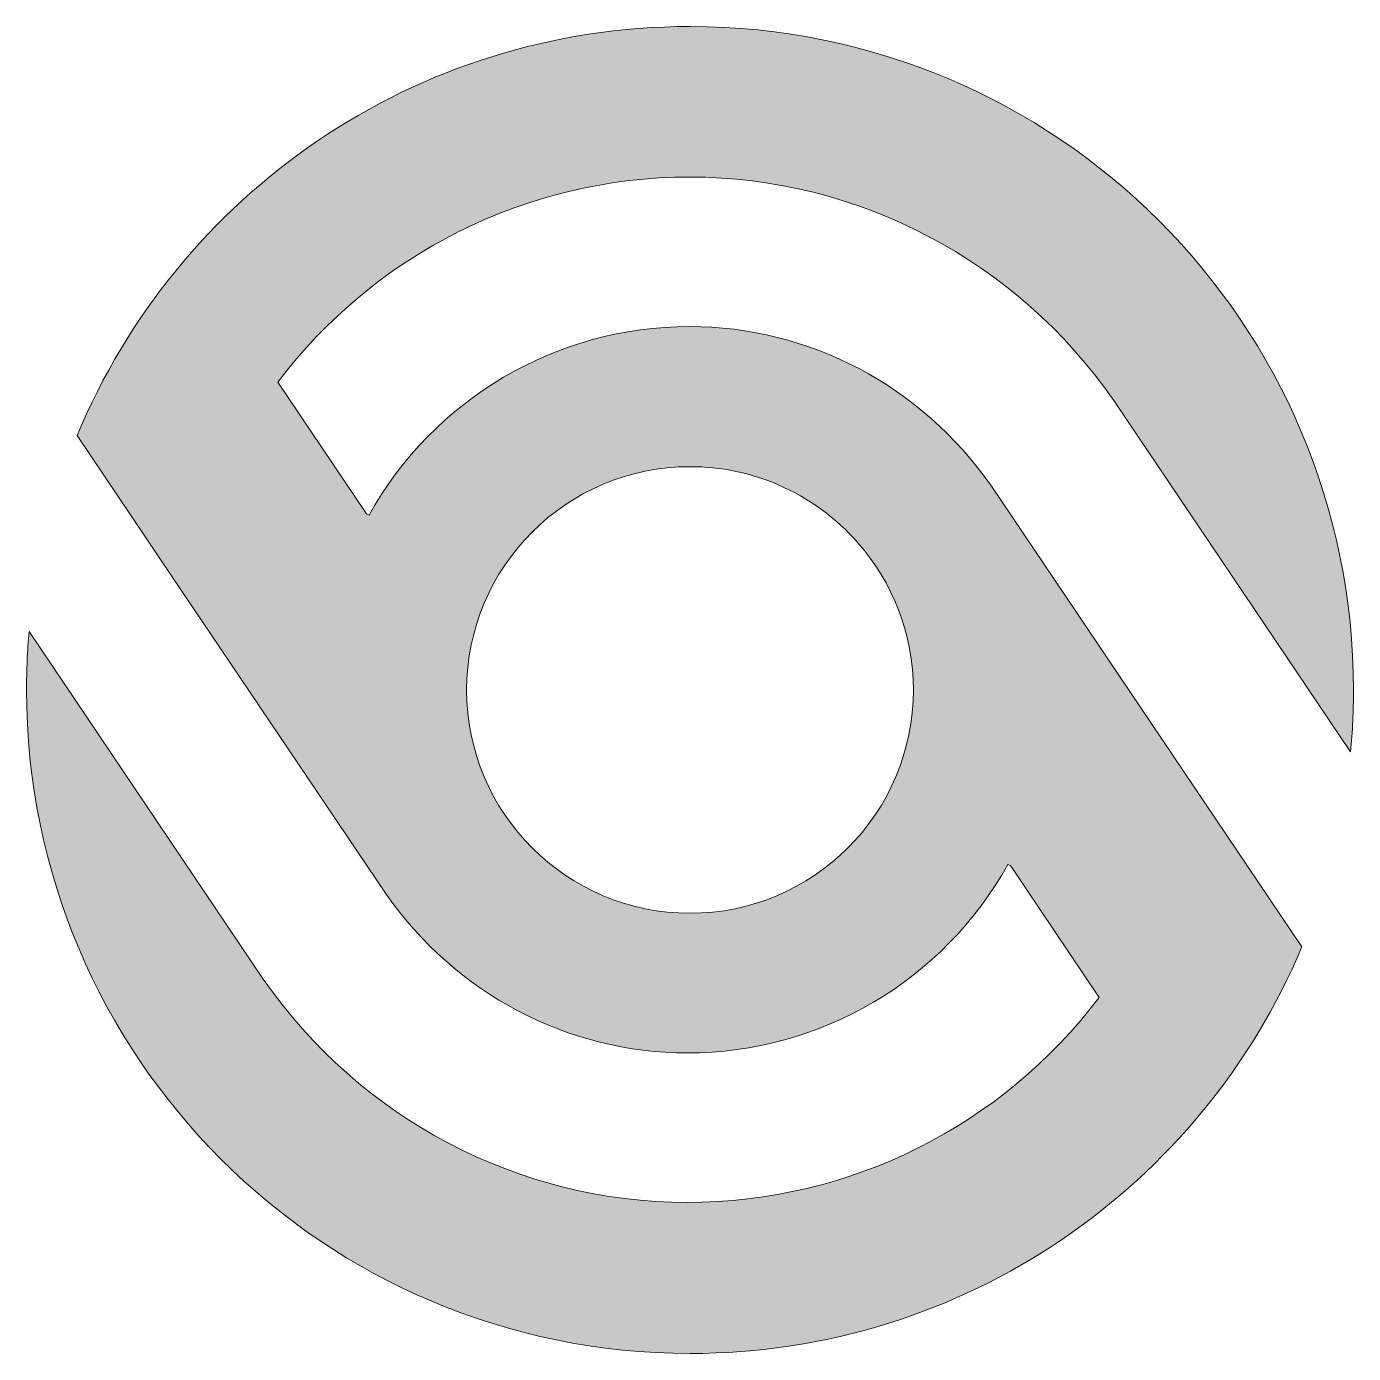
# Model space of a CAD drawing. Header units: millimetres. Extents: x 81 to 1251, y -181 to -29.
# Drawn here: x 102.4 to 194.6, y -120.9 to -28.8 of the extents above; entities that cross this region are included whole.
import ezdxf

# ---------------------------------------------------------------- set-up
doc = ezdxf.new("R2010")
doc.units = ezdxf.units.MM
doc.header["$MEASUREMENT"] = 0
doc.layers.add('Layer 1', color=7, linetype='Continuous', lineweight=0)

# ---------------------------------------------------------------- blocks, each defined once
blk = doc.blocks.new('Block_0')
at = {"layer": 'Layer 1', "transparency": 33554687}
h = blk.add_hatch(color=256, dxfattribs=at)
h.dxf.hatch_style = 2
h.set_gradient(color1=(31, 155, 144), color2=(0, 185, 173), rotation=58.31008)
edge = h.paths.add_edge_path()
edge.add_spline(control_points=[(148.502, -59.363), (150.678, -59.363), (152.749, -59.812), (154.627, -60.621), (156.76, -61.539), (158.642, -62.924), (160.151, -64.646), (162.554, -67.37), (164.006, -70.945), (164.006, -74.866), (164.006, -83.432), (157.063, -90.37), (148.502, -90.37), (139.937, -90.37), (132.994, -83.432), (132.994, -74.866), (132.994, -66.306), (139.937, -59.363), (148.502, -59.363)], knot_values=[0, 0, 0, 0, 1, 1, 1, 2, 2, 2, 3, 3, 3, 4, 4, 4, 5, 5, 5, 6, 6, 6, 6], degree=3, periodic=0)
edge = h.paths.add_edge_path()
edge.add_spline(control_points=[(148.474, -39.258), (160.175, -39.258), (171.185, -45.056), (177.925, -54.771), (177.925, -54.771), (177.967, -54.827), (177.967, -54.827), (177.967, -54.827), (194.365, -79.161), (194.365, -79.161), (194.497, -77.747), (194.563, -76.313), (194.563, -74.866), (194.563, -49.426), (173.943, -28.805), (148.502, -28.805), (129.319, -28.805), (112.87, -40.53), (105.951, -57.206), (105.951, -57.206), (112.553, -67.006), (112.553, -67.006), (112.553, -67.006), (127.409, -89.046), (127.409, -89.046), (132.214, -95.951), (140.027, -100.07), (148.318, -100.07), (157.559, -100.07), (166.087, -95.052), (170.575, -86.974), (170.575, -86.974), (170.745, -87.064), (170.745, -87.064), (170.745, -87.064), (176.908, -96.211), (176.908, -96.211), (170.201, -105.098), (159.636, -110.447), (148.318, -110.447), (136.617, -110.447), (125.607, -104.648), (118.867, -94.934), (118.867, -94.934), (118.824, -94.877), (118.824, -94.877), (118.824, -94.877), (102.612, -70.818), (102.612, -70.818), (102.493, -72.152), (102.437, -73.504), (102.437, -74.866), (102.437, -100.306), (123.062, -120.932), (148.502, -120.932), (167.619, -120.932), (184.016, -109.288), (190.978, -92.701), (190.978, -92.701), (184.239, -82.698), (184.239, -82.698), (184.239, -82.698), (169.383, -60.659), (169.383, -60.659), (164.578, -53.754), (156.765, -49.634), (148.474, -49.634), (139.232, -49.634), (130.705, -54.652), (126.217, -62.73), (126.217, -62.73), (126.047, -62.641), (126.047, -62.641), (126.047, -62.641), (119.884, -53.493), (119.884, -53.493), (126.59, -44.607), (137.156, -39.258), (148.474, -39.258)], knot_values=[0, 0, 0, 0, 1, 1, 1, 2, 2, 2, 3, 3, 3, 4, 4, 4, 5, 5, 5, 6, 6, 6, 7, 7, 7, 8, 8, 8, 9, 9, 9, 10, 10, 10, 11, 11, 11, 12, 12, 12, 13, 13, 13, 14, 14, 14, 15, 15, 15, 16, 16, 16, 17, 17, 17, 18, 18, 18, 19, 19, 19, 20, 20, 20, 21, 21, 21, 22, 22, 22, 23, 23, 23, 24, 24, 24, 25, 25, 25, 26, 26, 26, 26], degree=3, periodic=0)
at = {"layer": 'Layer 1'}
for points, knots in [([(148.474, -39.258), (160.175, -39.258), (171.185, -45.056), (177.925, -54.771), (177.925, -54.771), (177.967, -54.827), (177.967, -54.827), (177.967, -54.827), (194.365, -79.161), (194.365, -79.161), (194.497, -77.747), (194.563, -76.313), (194.563, -74.866), (194.563, -49.426), (173.943, -28.805), (148.502, -28.805), (129.319, -28.805), (112.87, -40.53), (105.951, -57.206), (105.951, -57.206), (112.553, -67.006), (112.553, -67.006), (112.553, -67.006), (127.409, -89.046), (127.409, -89.046), (132.214, -95.951), (140.027, -100.07), (148.318, -100.07), (157.559, -100.07), (166.087, -95.052), (170.575, -86.974), (170.575, -86.974), (170.745, -87.064), (170.745, -87.064), (170.745, -87.064), (176.908, -96.211), (176.908, -96.211), (170.201, -105.098), (159.636, -110.447), (148.318, -110.447), (136.617, -110.447), (125.607, -104.648), (118.867, -94.934), (118.867, -94.934), (118.824, -94.877), (118.824, -94.877), (118.824, -94.877), (102.612, -70.818), (102.612, -70.818), (102.493, -72.152), (102.437, -73.504), (102.437, -74.866), (102.437, -100.306), (123.062, -120.932), (148.502, -120.932), (167.619, -120.932), (184.016, -109.288), (190.978, -92.701), (190.978, -92.701), (184.239, -82.698), (184.239, -82.698), (184.239, -82.698), (169.383, -60.659), (169.383, -60.659), (164.578, -53.754), (156.765, -49.634), (148.474, -49.634), (139.232, -49.634), (130.705, -54.652), (126.217, -62.73), (126.217, -62.73), (126.047, -62.641), (126.047, -62.641), (126.047, -62.641), (119.884, -53.493), (119.884, -53.493), (126.59, -44.607), (137.156, -39.258), (148.474, -39.258)], [0, 0, 0, 0, 1, 1, 1, 2, 2, 2, 3, 3, 3, 4, 4, 4, 5, 5, 5, 6, 6, 6, 7, 7, 7, 8, 8, 8, 9, 9, 9, 10, 10, 10, 11, 11, 11, 12, 12, 12, 13, 13, 13, 14, 14, 14, 15, 15, 15, 16, 16, 16, 17, 17, 17, 18, 18, 18, 19, 19, 19, 20, 20, 20, 21, 21, 21, 22, 22, 22, 23, 23, 23, 24, 24, 24, 25, 25, 25, 26, 26, 26, 26]), ([(148.502, -59.363), (150.678, -59.363), (152.749, -59.812), (154.627, -60.621), (156.76, -61.539), (158.642, -62.924), (160.151, -64.646), (162.554, -67.37), (164.006, -70.945), (164.006, -74.866), (164.006, -83.432), (157.063, -90.37), (148.502, -90.37), (139.937, -90.37), (132.994, -83.432), (132.994, -74.866), (132.994, -66.306), (139.937, -59.363), (148.502, -59.363)], [0, 0, 0, 0, 1, 1, 1, 2, 2, 2, 3, 3, 3, 4, 4, 4, 5, 5, 5, 6, 6, 6, 6])]:
    blk.add_open_spline(points, degree=3, knots=knots, dxfattribs=at)

msp = doc.modelspace()

# ---------------------------------------------------------------- block references
at = {"layer": 'Layer 1'}
msp.add_blockref('Block_0', (0, 0), dxfattribs=at)

doc.saveas('drawing.dxf')
